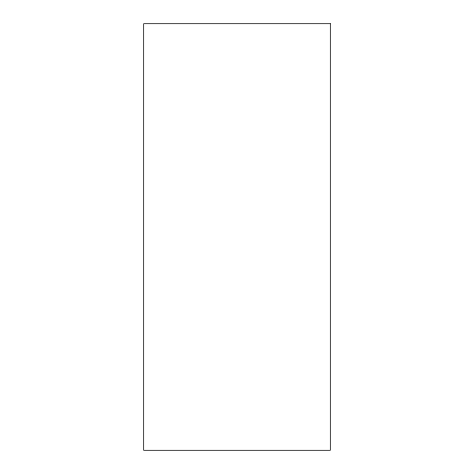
<?xml version="1.0" encoding="UTF-8"?>
<svg xmlns="http://www.w3.org/2000/svg" width="474" height="474" viewBox="0 0 474 474"><rect width="100%" height="100%" fill="white"/><g stroke="black" fill="none" stroke-linecap="round" stroke-linejoin="round"><path stroke-width="0.71" d="M330.319 23.7L143.681 23.7L143.681 450.3L330.319 450.3L330.319 23.7"/></g></svg>
